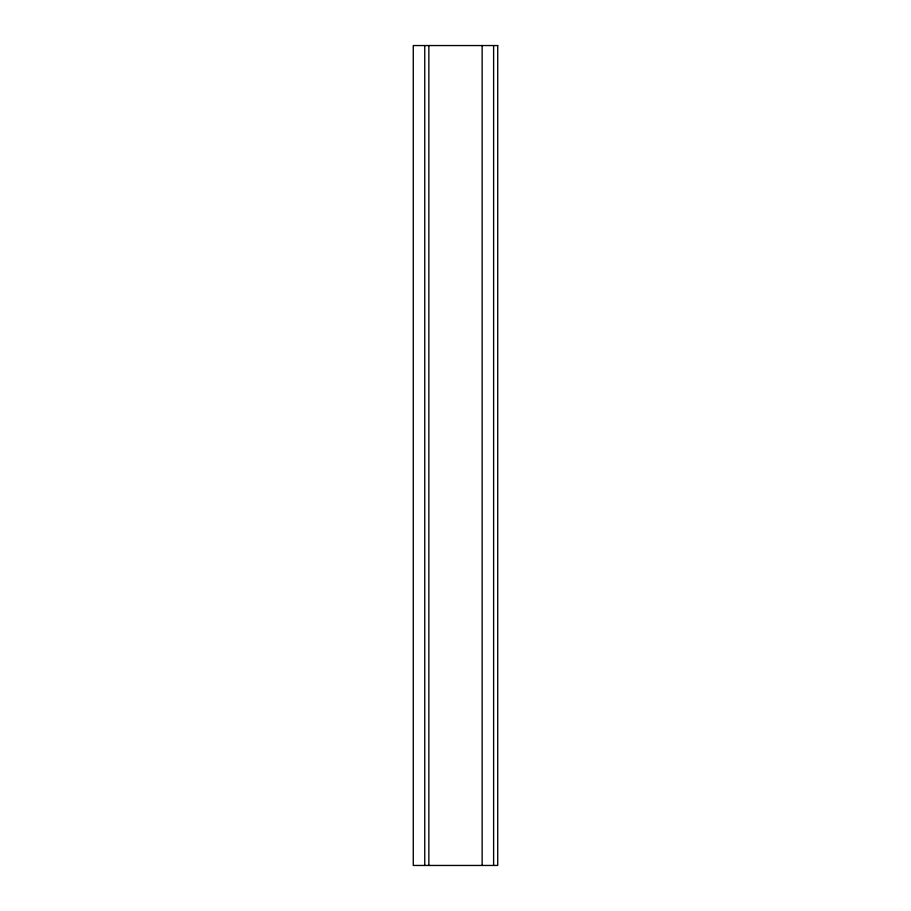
<?xml version="1.0" encoding="UTF-8"?>
<svg xmlns="http://www.w3.org/2000/svg" width="911" height="911" viewBox="0 0 911 911"><rect width="100%" height="100%" fill="white"/><g stroke="black" fill="none" stroke-linecap="round" stroke-linejoin="round"><path stroke-width="1.37" d="M493.625 45.55L493.625 865.45M482.147 45.55L482.147 865.45M428.853 45.55L428.853 865.45M424.754 45.55L424.754 865.45M497.725 45.55L413.275 45.55L413.275 865.45L497.725 865.45L497.725 45.55"/></g></svg>
